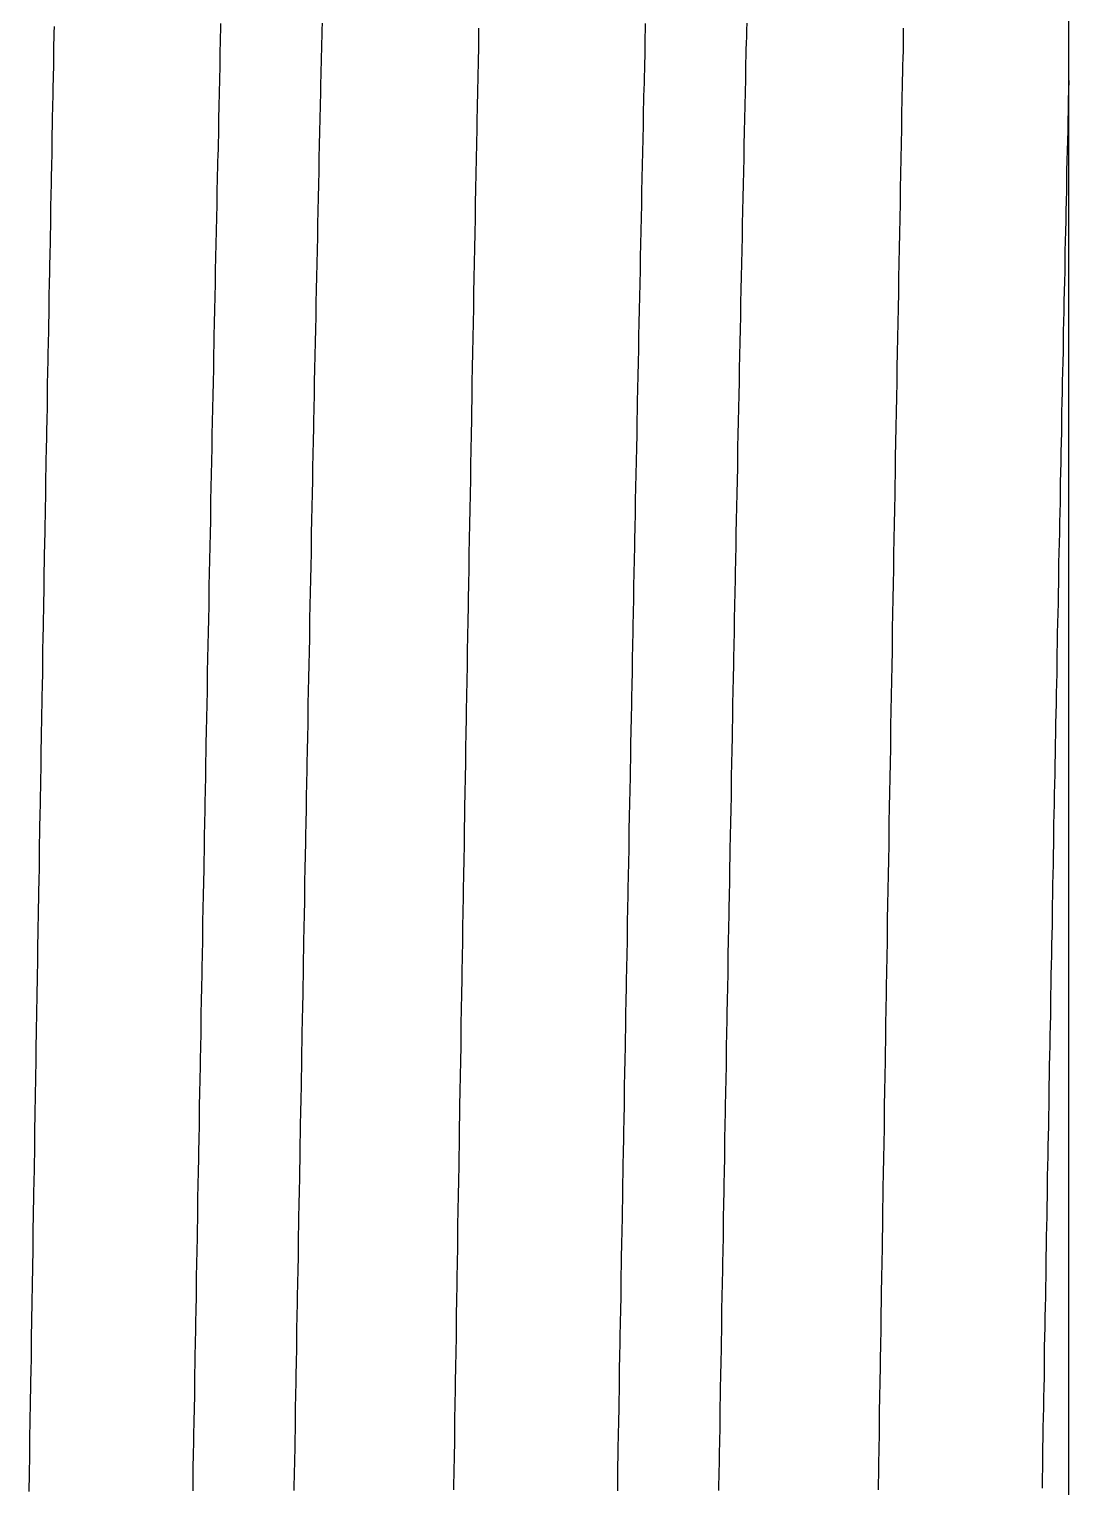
# Model space of a CAD drawing. Header units: millimetres. Extents: x 0 to 5600, y -67 to 2530.
# Drawn here: x 4106.51 to 4110.28, y 935.49 to 940.78 of the extents above; entities that cross this region are included whole.
import ezdxf

# ---------------------------------------------------------------- set-up
doc = ezdxf.new("R2010")
doc.units = ezdxf.units.MM
doc.layers.add('내부선 및 부속', color=4, linetype='Continuous')

msp = doc.modelspace()

# ---------------------------------------------------------------- linework, layer by layer
at = {"layer": '내부선 및 부속', "linetype": 'Continuous'}
msp.add_line((4110.2843, 911.856), (4110.2843, 948.5445), dxfattribs=at)
at = {"layer": '내부선 및 부속', "linetype": 'Continuous', "flags": 128}
for points in [[(4107.2088, 940.7955), (4107.2088, 940.7715), (4107.2078, 940.7475), (4107.2078, 940.7235), (4107.2068, 940.6995), (4107.2068, 940.6995), (4107.2068, 940.6765), (4107.2058, 940.6525), (4107.2058, 940.6285), (4107.2048, 940.6045), (4107.2048, 940.5805), (4107.2038, 940.5565), (4107.2038, 940.5325), (4107.2028, 940.5085), (4107.2028, 940.4855), (4107.2018, 940.4615), (4107.2018, 940.4375), (4107.2008, 940.4135), (4107.2008, 940.3895), (4107.1998, 940.3655), (4107.1998, 940.3415), (4107.1988, 940.3185), (4107.1978, 940.2945), (4107.1978, 940.2705), (4107.1968, 940.2465), (4107.1968, 940.2225), (4107.1958, 940.1985), (4107.1958, 940.1745), (4107.1948, 940.1515), (4107.1948, 940.1275), (4107.1938, 940.1035), (4107.1938, 940.0795), (4107.1928, 940.0555), (4107.1928, 940.0315), (4107.1918, 940.0075), (4107.1918, 939.9845), (4107.1908, 939.9605), (4107.1908, 939.9365), (4107.1898, 939.9125), (4107.1898, 939.8885), (4107.1888, 939.8645), (4107.1888, 939.8405), (4107.1878, 939.8165), (4107.1878, 939.7935), (4107.1868, 939.7695), (4107.1868, 939.7455), (4107.1858, 939.7215), (4107.1858, 939.6975), (4107.1848, 939.6735), (4107.1848, 939.6495), (4107.1848, 939.6265), (4107.1838, 939.6025), (4107.1838, 939.5785), (4107.1828, 939.5545), (4107.1828, 939.5305), (4107.1818, 939.5065), (4107.1818, 939.4825), (4107.1808, 939.4595), (4107.1808, 939.4355), (4107.1798, 939.4115), (4107.1798, 939.3875), (4107.1788, 939.3635), (4107.1788, 939.3395), (4107.1778, 939.3155), (4107.1778, 939.2915), (4107.1768, 939.2685), (4107.1768, 939.2445), (4107.1758, 939.2205), (4107.1758, 939.1965), (4107.1748, 939.1725), (4107.1748, 939.1485), (4107.1738, 939.1245), (4107.1738, 939.1015), (4107.1728, 939.0775), (4107.1728, 939.0535), (4107.1728, 939.0295), (4107.1718, 939.0055), (4107.1718, 938.9815), (4107.1708, 938.9575), (4107.1708, 938.9345), (4107.1698, 938.9105), (4107.1698, 938.8865), (4107.1688, 938.8625), (4107.1688, 938.8385), (4107.1678, 938.8145), (4107.1678, 938.7905), (4107.1668, 938.7665), (4107.1668, 938.7435), (4107.1658, 938.7195), (4107.1658, 938.6955), (4107.1658, 938.6715), (4107.1648, 938.6475), (4107.1648, 938.6235), (4107.1638, 938.5995), (4107.1638, 938.5765), (4107.1628, 938.5525), (4107.1628, 938.5285), (4107.1618, 938.5045), (4107.1618, 938.4805), (4107.1608, 938.4565), (4107.1608, 938.4325), (4107.1608, 938.4095), (4107.1598, 938.3855), (4107.1598, 938.3615), (4107.1588, 938.3375), (4107.1588, 938.3135), (4107.1588, 938.3135), (4107.1578, 938.2895), (4107.1578, 938.2655), (4107.1568, 938.2415), (4107.1568, 938.2185), (4107.1558, 938.1945), (4107.1558, 938.1705), (4107.1558, 938.1465), (4107.1548, 938.1225), (4107.1548, 938.0985), (4107.1538, 938.0745), (4107.1538, 938.0515), (4107.1528, 938.0275), (4107.1528, 938.0035), (4107.1518, 937.9795), (4107.1518, 937.9555), (4107.1518, 937.9315), (4107.1508, 937.9075), (4107.1508, 937.8845), (4107.1498, 937.8605), (4107.1498, 937.8365), (4107.1488, 937.8125), (4107.1488, 937.7885), (4107.1478, 937.7645), (4107.1478, 937.7405), (4107.1478, 937.7165), (4107.1468, 937.6935), (4107.1468, 937.6695), (4107.1458, 937.6455), (4107.1458, 937.6215), (4107.1448, 937.5975), (4107.1448, 937.5735), (4107.1438, 937.5495), (4107.1438, 937.5265), (4107.1438, 937.5025), (4107.1428, 937.4785), (4107.1428, 937.4545), (4107.1418, 937.4305), (4107.1418, 937.4065), (4107.1408, 937.3825), (4107.1408, 937.3595), (4107.1408, 937.3355), (4107.1398, 937.3115), (4107.1398, 937.2875), (4107.1388, 937.2635), (4107.1388, 937.2395), (4107.1378, 937.2155), (4107.1378, 937.1915), (4107.1378, 937.1685), (4107.1368, 937.1445), (4107.1368, 937.1205), (4107.1358, 937.0965), (4107.1358, 937.0725), (4107.1348, 937.0485), (4107.1348, 937.0245), (4107.1348, 937.0015), (4107.1338, 936.9775), (4107.1338, 936.9535), (4107.1328, 936.9295), (4107.1328, 936.9055), (4107.1318, 936.8815), (4107.1318, 936.8575), (4107.1318, 936.8345), (4107.1308, 936.8105), (4107.1308, 936.7865), (4107.1298, 936.7625), (4107.1298, 936.7385), (4107.1288, 936.7145), (4107.1288, 936.6905), (4107.1288, 936.6665), (4107.1278, 936.6435), (4107.1278, 936.6195), (4107.1268, 936.5955), (4107.1268, 936.5715), (4107.1258, 936.5475), (4107.1258, 936.5235), (4107.1258, 936.4995), (4107.1248, 936.4765), (4107.1248, 936.4525), (4107.1238, 936.4285), (4107.1238, 936.4045), (4107.1238, 936.3805), (4107.1228, 936.3565), (4107.1228, 936.3325), (4107.1218, 936.3085), (4107.1218, 936.2855), (4107.1208, 936.2615), (4107.1208, 936.2375), (4107.1208, 936.2135), (4107.1198, 936.1895), (4107.1198, 936.1655), (4107.1188, 936.1415), (4107.1188, 936.1185), (4107.1178, 936.0945), (4107.1178, 936.0705), (4107.1178, 936.0465), (4107.1168, 936.0225), (4107.1168, 935.9985), (4107.1158, 935.9745), (4107.1158, 935.9515), (4107.1158, 935.9275), (4107.1158, 935.9275), (4107.1148, 935.9035), (4107.1148, 935.8795), (4107.1138, 935.8555), (4107.1138, 935.8315), (4107.1138, 935.8075), (4107.1128, 935.7835), (4107.1128, 935.7605), (4107.1118, 935.7365), (4107.1118, 935.7125), (4107.1108, 935.6885), (4107.1108, 935.6645), (4107.1108, 935.6405), (4107.1098, 935.6165), (4107.1098, 935.5935), (4107.1088, 935.5695), (4107.1088, 935.5455), (4107.1088, 935.5215), (4107.1078, 935.4975), (4107.1078, 935.4735)], [(4107.5768, 940.7965), (4107.5758, 940.7725), (4107.5758, 940.7485), (4107.5748, 940.7245), (4107.5748, 940.7015), (4107.5738, 940.6775), (4107.5738, 940.6775), (4107.5738, 940.6535), (4107.5728, 940.6295), (4107.5728, 940.6055), (4107.5718, 940.5815), (4107.5708, 940.5575), (4107.5708, 940.5345), (4107.5698, 940.5105), (4107.5698, 940.4865), (4107.5688, 940.4625), (4107.5688, 940.4385), (4107.5678, 940.4145), (4107.5678, 940.3905), (4107.5668, 940.3675), (4107.5668, 940.3435), (4107.5658, 940.3195), (4107.5658, 940.2955), (4107.5648, 940.2715), (4107.5648, 940.2475), (4107.5638, 940.2235), (4107.5638, 940.1995), (4107.5628, 940.1765), (4107.5628, 940.1525), (4107.5618, 940.1285), (4107.5618, 940.1045), (4107.5608, 940.0805), (4107.5608, 940.0565), (4107.5598, 940.0325), (4107.5598, 940.0095), (4107.5588, 939.9855), (4107.5588, 939.9615), (4107.5578, 939.9375), (4107.5578, 939.9135), (4107.5568, 939.8895), (4107.5568, 939.8655), (4107.5558, 939.8425), (4107.5558, 939.8185), (4107.5548, 939.7945), (4107.5548, 939.7705), (4107.5538, 939.7465), (4107.5538, 939.7225), (4107.5528, 939.6985), (4107.5528, 939.6755), (4107.5518, 939.6515), (4107.5518, 939.6275), (4107.5508, 939.6035), (4107.5508, 939.5795), (4107.5498, 939.5555), (4107.5498, 939.5315), (4107.5488, 939.5075), (4107.5488, 939.4845), (4107.5478, 939.4605), (4107.5478, 939.4365), (4107.5468, 939.4125), (4107.5468, 939.3885), (4107.5458, 939.3645), (4107.5458, 939.3405), (4107.5458, 939.3175), (4107.5448, 939.2935), (4107.5448, 939.2695), (4107.5438, 939.2455), (4107.5438, 939.2215), (4107.5428, 939.1975), (4107.5428, 939.1735), (4107.5418, 939.1505), (4107.5418, 939.1265), (4107.5408, 939.1025), (4107.5408, 939.0785), (4107.5398, 939.0545), (4107.5398, 939.0305), (4107.5388, 939.0065), (4107.5388, 938.9825), (4107.5378, 938.9595), (4107.5378, 938.9355), (4107.5378, 938.9115), (4107.5368, 938.8875), (4107.5368, 938.8635), (4107.5358, 938.8395), (4107.5358, 938.8155), (4107.5348, 938.7925), (4107.5348, 938.7685), (4107.5338, 938.7445), (4107.5338, 938.7205), (4107.5328, 938.6965), (4107.5328, 938.6725), (4107.5318, 938.6485), (4107.5318, 938.6255), (4107.5308, 938.6015), (4107.5308, 938.5775), (4107.5308, 938.5535), (4107.5298, 938.5295), (4107.5298, 938.5055), (4107.5288, 938.4815), (4107.5288, 938.4575), (4107.5278, 938.4345), (4107.5278, 938.4105), (4107.5268, 938.3865), (4107.5268, 938.3625), (4107.5258, 938.3385), (4107.5258, 938.3145), (4107.5258, 938.2905), (4107.5258, 938.2905), (4107.5248, 938.2675), (4107.5248, 938.2435), (4107.5238, 938.2195), (4107.5238, 938.1955), (4107.5228, 938.1715), (4107.5228, 938.1475), (4107.5218, 938.1235), (4107.5218, 938.1005), (4107.5218, 938.0765), (4107.5208, 938.0525), (4107.5208, 938.0285), (4107.5198, 938.0045), (4107.5198, 937.9805), (4107.5188, 937.9565), (4107.5188, 937.9325), (4107.5178, 937.9095), (4107.5178, 937.8855), (4107.5168, 937.8615), (4107.5168, 937.8375), (4107.5168, 937.8135), (4107.5158, 937.7895), (4107.5158, 937.7655), (4107.5148, 937.7425), (4107.5148, 937.7185), (4107.5138, 937.6945), (4107.5138, 937.6705), (4107.5138, 937.6465), (4107.5128, 937.6225), (4107.5128, 937.5985), (4107.5118, 937.5755), (4107.5118, 937.5515), (4107.5108, 937.5275), (4107.5108, 937.5035), (4107.5098, 937.4795), (4107.5098, 937.4555), (4107.5098, 937.4315), (4107.5088, 937.4075), (4107.5088, 937.3845), (4107.5078, 937.3605), (4107.5078, 937.3365), (4107.5068, 937.3125), (4107.5068, 937.2885), (4107.5068, 937.2645), (4107.5058, 937.2405), (4107.5058, 937.2175), (4107.5048, 937.1935), (4107.5048, 937.1695), (4107.5038, 937.1455), (4107.5038, 937.1215), (4107.5038, 937.0975), (4107.5028, 937.0735), (4107.5028, 937.0505), (4107.5018, 937.0265), (4107.5018, 937.0025), (4107.5008, 936.9785), (4107.5008, 936.9545), (4107.5008, 936.9305), (4107.4998, 936.9065), (4107.4998, 936.8825), (4107.4988, 936.8595), (4107.4988, 936.8355), (4107.4978, 936.8115), (4107.4978, 936.7875), (4107.4978, 936.7635), (4107.4968, 936.7395), (4107.4968, 936.7155), (4107.4958, 936.6925), (4107.4958, 936.6685), (4107.4948, 936.6445), (4107.4948, 936.6205), (4107.4948, 936.5965), (4107.4938, 936.5725), (4107.4938, 936.5485), (4107.4928, 936.5255), (4107.4928, 936.5015), (4107.4918, 936.4775), (4107.4918, 936.4535), (4107.4918, 936.4295), (4107.4908, 936.4055), (4107.4908, 936.3815), (4107.4898, 936.3575), (4107.4898, 936.3345), (4107.4898, 936.3105), (4107.4888, 936.2865), (4107.4888, 936.2625), (4107.4878, 936.2385), (4107.4878, 936.2145), (4107.4868, 936.1905), (4107.4868, 936.1675), (4107.4868, 936.1435), (4107.4858, 936.1195), (4107.4858, 936.0955), (4107.4848, 936.0715), (4107.4848, 936.0475), (4107.4848, 936.0235), (4107.4838, 935.9995), (4107.4838, 935.9765), (4107.4828, 935.9525), (4107.4828, 935.9285), (4107.4818, 935.9045), (4107.4818, 935.9045), (4107.4818, 935.8805), (4107.4818, 935.8565), (4107.4808, 935.8325), (4107.4808, 935.8095), (4107.4798, 935.7855), (4107.4798, 935.7615), (4107.4798, 935.7375), (4107.4788, 935.7135), (4107.4788, 935.6895), (4107.4778, 935.6655), (4107.4778, 935.6425), (4107.4778, 935.6185), (4107.4768, 935.5945), (4107.4768, 935.5705), (4107.4758, 935.5465), (4107.4758, 935.5225), (4107.4748, 935.4985), (4107.4748, 935.4745)], [(4108.7488, 940.7955), (4108.7488, 940.7715), (4108.7478, 940.7475), (4108.7478, 940.7235), (4108.7468, 940.6995), (4108.7468, 940.6995), (4108.7468, 940.6765), (4108.7458, 940.6525), (4108.7458, 940.6285), (4108.7448, 940.6045), (4108.7448, 940.5805), (4108.7438, 940.5565), (4108.7428, 940.5325), (4108.7428, 940.5095), (4108.7418, 940.4855), (4108.7418, 940.4615), (4108.7408, 940.4375), (4108.7408, 940.4135), (4108.7398, 940.3895), (4108.7398, 940.3655), (4108.7388, 940.3415), (4108.7388, 940.3185), (4108.7378, 940.2945), (4108.7378, 940.2705), (4108.7368, 940.2465), (4108.7368, 940.2225), (4108.7358, 940.1985), (4108.7358, 940.1745), (4108.7348, 940.1515), (4108.7348, 940.1275), (4108.7338, 940.1035), (4108.7338, 940.0795), (4108.7328, 940.0555), (4108.7328, 940.0315), (4108.7318, 940.0075), (4108.7318, 939.9845), (4108.7308, 939.9605), (4108.7308, 939.9365), (4108.7298, 939.9125), (4108.7298, 939.8885), (4108.7288, 939.8645), (4108.7288, 939.8405), (4108.7278, 939.8165), (4108.7278, 939.7935), (4108.7268, 939.7695), (4108.7268, 939.7455), (4108.7258, 939.7215), (4108.7258, 939.6975), (4108.7248, 939.6735), (4108.7248, 939.6495), (4108.7238, 939.6265), (4108.7238, 939.6025), (4108.7228, 939.5785), (4108.7228, 939.5545), (4108.7218, 939.5305), (4108.7218, 939.5065), (4108.7208, 939.4825), (4108.7208, 939.4595), (4108.7198, 939.4355), (4108.7198, 939.4115), (4108.7198, 939.3875), (4108.7188, 939.3635), (4108.7188, 939.3395), (4108.7178, 939.3155), (4108.7178, 939.2915), (4108.7168, 939.2685), (4108.7168, 939.2445), (4108.7158, 939.2205), (4108.7158, 939.1965), (4108.7148, 939.1725), (4108.7148, 939.1485), (4108.7138, 939.1245), (4108.7138, 939.1015), (4108.7128, 939.0775), (4108.7128, 939.0535), (4108.7118, 939.0295), (4108.7118, 939.0055), (4108.7108, 938.9815), (4108.7108, 938.9575), (4108.7098, 938.9345), (4108.7098, 938.9105), (4108.7098, 938.8865), (4108.7088, 938.8625), (4108.7088, 938.8385), (4108.7078, 938.8145), (4108.7078, 938.7905), (4108.7068, 938.7675), (4108.7068, 938.7435), (4108.7058, 938.7195), (4108.7058, 938.6955), (4108.7048, 938.6715), (4108.7048, 938.6475), (4108.7038, 938.6235), (4108.7038, 938.5995), (4108.7038, 938.5765), (4108.7028, 938.5525), (4108.7028, 938.5285), (4108.7018, 938.5045), (4108.7018, 938.4805), (4108.7008, 938.4565), (4108.7008, 938.4325), (4108.6998, 938.4095), (4108.6998, 938.3855), (4108.6988, 938.3615), (4108.6988, 938.3375), (4108.6988, 938.3135), (4108.6988, 938.3135), (4108.6978, 938.2895), (4108.6978, 938.2655), (4108.6968, 938.2425), (4108.6968, 938.2185), (4108.6958, 938.1945), (4108.6958, 938.1705), (4108.6948, 938.1465), (4108.6948, 938.1225), (4108.6938, 938.0985), (4108.6938, 938.0745), (4108.6938, 938.0515), (4108.6928, 938.0275), (4108.6928, 938.0035), (4108.6918, 937.9795), (4108.6918, 937.9555), (4108.6908, 937.9315), (4108.6908, 937.9075), (4108.6898, 937.8845), (4108.6898, 937.8605), (4108.6898, 937.8365), (4108.6888, 937.8125), (4108.6888, 937.7885), (4108.6878, 937.7645), (4108.6878, 937.7405), (4108.6868, 937.7165), (4108.6868, 937.6935), (4108.6858, 937.6695), (4108.6858, 937.6455), (4108.6858, 937.6215), (4108.6848, 937.5975), (4108.6848, 937.5735), (4108.6838, 937.5495), (4108.6838, 937.5265), (4108.6828, 937.5025), (4108.6828, 937.4785), (4108.6828, 937.4545), (4108.6818, 937.4305), (4108.6818, 937.4065), (4108.6808, 937.3825), (4108.6808, 937.3595), (4108.6798, 937.3355), (4108.6798, 937.3115), (4108.6798, 937.2875), (4108.6788, 937.2635), (4108.6788, 937.2395), (4108.6778, 937.2155), (4108.6778, 937.1915), (4108.6768, 937.1685), (4108.6768, 937.1445), (4108.6758, 937.1205), (4108.6758, 937.0965), (4108.6758, 937.0725), (4108.6748, 937.0485), (4108.6748, 937.0245), (4108.6738, 937.0015), (4108.6738, 936.9775), (4108.6728, 936.9535), (4108.6728, 936.9295), (4108.6728, 936.9055), (4108.6718, 936.8815), (4108.6718, 936.8575), (4108.6708, 936.8345), (4108.6708, 936.8105), (4108.6698, 936.7865), (4108.6698, 936.7625), (4108.6698, 936.7385), (4108.6688, 936.7145), (4108.6688, 936.6905), (4108.6678, 936.6665), (4108.6678, 936.6435), (4108.6678, 936.6195), (4108.6668, 936.5955), (4108.6668, 936.5715), (4108.6658, 936.5475), (4108.6658, 936.5235), (4108.6648, 936.4995), (4108.6648, 936.4765), (4108.6648, 936.4525), (4108.6638, 936.4285), (4108.6638, 936.4045), (4108.6628, 936.3805), (4108.6628, 936.3565), (4108.6618, 936.3325), (4108.6618, 936.3095), (4108.6618, 936.2855), (4108.6608, 936.2615), (4108.6608, 936.2375), (4108.6598, 936.2135), (4108.6598, 936.1895), (4108.6598, 936.1655), (4108.6588, 936.1415), (4108.6588, 936.1185), (4108.6578, 936.0945), (4108.6578, 936.0705), (4108.6568, 936.0465), (4108.6568, 936.0225), (4108.6568, 935.9985), (4108.6558, 935.9745), (4108.6558, 935.9515), (4108.6548, 935.9275), (4108.6548, 935.9275), (4108.6548, 935.9035), (4108.6548, 935.8795), (4108.6538, 935.8555), (4108.6538, 935.8315), (4108.6528, 935.8075), (4108.6528, 935.7835), (4108.6528, 935.7605), (4108.6518, 935.7365), (4108.6518, 935.7125), (4108.6508, 935.6885), (4108.6508, 935.6645), (4108.6498, 935.6405), (4108.6498, 935.6165), (4108.6498, 935.5935), (4108.6488, 935.5695), (4108.6488, 935.5455), (4108.6478, 935.5215), (4108.6478, 935.4975), (4108.6478, 935.4735)], [(4109.1168, 940.7965), (4109.1158, 940.7725), (4109.1158, 940.7485), (4109.1148, 940.7245), (4109.1138, 940.7015), (4109.1138, 940.6775), (4109.1138, 940.6775), (4109.1128, 940.6535), (4109.1128, 940.6295), (4109.1118, 940.6055), (4109.1118, 940.5815), (4109.1108, 940.5575), (4109.1108, 940.5345), (4109.1098, 940.5105), (4109.1098, 940.4865), (4109.1088, 940.4625), (4109.1088, 940.4385), (4109.1078, 940.4145), (4109.1078, 940.3905), (4109.1068, 940.3675), (4109.1068, 940.3435), (4109.1058, 940.3195), (4109.1058, 940.2955), (4109.1048, 940.2715), (4109.1048, 940.2475), (4109.1038, 940.2235), (4109.1038, 940.1995), (4109.1028, 940.1765), (4109.1028, 940.1525), (4109.1018, 940.1285), (4109.1018, 940.1045), (4109.1008, 940.0805), (4109.1008, 940.0565), (4109.0998, 940.0325), (4109.0998, 940.0095), (4109.0988, 939.9855), (4109.0988, 939.9615), (4109.0978, 939.9375), (4109.0978, 939.9135), (4109.0968, 939.8895), (4109.0968, 939.8655), (4109.0958, 939.8425), (4109.0958, 939.8185), (4109.0948, 939.7945), (4109.0948, 939.7705), (4109.0938, 939.7465), (4109.0938, 939.7225), (4109.0928, 939.6985), (4109.0928, 939.6755), (4109.0918, 939.6515), (4109.0918, 939.6275), (4109.0908, 939.6035), (4109.0908, 939.5795), (4109.0898, 939.5555), (4109.0898, 939.5315), (4109.0888, 939.5075), (4109.0888, 939.4845), (4109.0878, 939.4605), (4109.0878, 939.4365), (4109.0868, 939.4125), (4109.0868, 939.3885), (4109.0858, 939.3645), (4109.0858, 939.3405), (4109.0848, 939.3175), (4109.0848, 939.2935), (4109.0838, 939.2695), (4109.0838, 939.2455), (4109.0828, 939.2215), (4109.0828, 939.1975), (4109.0828, 939.1735), (4109.0818, 939.1505), (4109.0818, 939.1265), (4109.0808, 939.1025), (4109.0808, 939.0785), (4109.0798, 939.0545), (4109.0798, 939.0305), (4109.0788, 939.0065), (4109.0788, 938.9825), (4109.0778, 938.9595), (4109.0778, 938.9355), (4109.0768, 938.9115), (4109.0768, 938.8875), (4109.0758, 938.8635), (4109.0758, 938.8395), (4109.0748, 938.8155), (4109.0748, 938.7925), (4109.0748, 938.7685), (4109.0738, 938.7445), (4109.0738, 938.7205), (4109.0728, 938.6965), (4109.0728, 938.6725), (4109.0718, 938.6485), (4109.0718, 938.6255), (4109.0708, 938.6015), (4109.0708, 938.5775), (4109.0698, 938.5535), (4109.0698, 938.5295), (4109.0688, 938.5055), (4109.0688, 938.4815), (4109.0688, 938.4575), (4109.0678, 938.4345), (4109.0678, 938.4105), (4109.0668, 938.3865), (4109.0668, 938.3625), (4109.0658, 938.3385), (4109.0658, 938.3145), (4109.0648, 938.2905), (4109.0648, 938.2905), (4109.0648, 938.2675), (4109.0638, 938.2435), (4109.0638, 938.2195), (4109.0638, 938.1955), (4109.0628, 938.1715), (4109.0628, 938.1475), (4109.0618, 938.1235), (4109.0618, 938.1005), (4109.0608, 938.0765), (4109.0608, 938.0525), (4109.0598, 938.0285), (4109.0598, 938.0045), (4109.0598, 937.9805), (4109.0588, 937.9565), (4109.0588, 937.9325), (4109.0578, 937.9095), (4109.0578, 937.8855), (4109.0568, 937.8615), (4109.0568, 937.8375), (4109.0558, 937.8135), (4109.0558, 937.7895), (4109.0558, 937.7655), (4109.0548, 937.7425), (4109.0548, 937.7185), (4109.0538, 937.6945), (4109.0538, 937.6705), (4109.0528, 937.6465), (4109.0528, 937.6225), (4109.0518, 937.5985), (4109.0518, 937.5755), (4109.0518, 937.5515), (4109.0508, 937.5275), (4109.0508, 937.5035), (4109.0498, 937.4795), (4109.0498, 937.4555), (4109.0488, 937.4315), (4109.0488, 937.4075), (4109.0488, 937.3845), (4109.0478, 937.3605), (4109.0478, 937.3365), (4109.0468, 937.3125), (4109.0468, 937.2885), (4109.0458, 937.2645), (4109.0458, 937.2405), (4109.0448, 937.2175), (4109.0448, 937.1935), (4109.0448, 937.1695), (4109.0438, 937.1455), (4109.0438, 937.1215), (4109.0428, 937.0975), (4109.0428, 937.0735), (4109.0418, 937.0505), (4109.0418, 937.0265), (4109.0418, 937.0025), (4109.0408, 936.9785), (4109.0408, 936.9545), (4109.0398, 936.9305), (4109.0398, 936.9065), (4109.0388, 936.8825), (4109.0388, 936.8595), (4109.0388, 936.8355), (4109.0378, 936.8115), (4109.0378, 936.7875), (4109.0368, 936.7635), (4109.0368, 936.7395), (4109.0368, 936.7155), (4109.0358, 936.6925), (4109.0358, 936.6685), (4109.0348, 936.6445), (4109.0348, 936.6205), (4109.0338, 936.5965), (4109.0338, 936.5725), (4109.0338, 936.5485), (4109.0328, 936.5255), (4109.0328, 936.5015), (4109.0318, 936.4775), (4109.0318, 936.4535), (4109.0308, 936.4295), (4109.0308, 936.4055), (4109.0308, 936.3815), (4109.0298, 936.3575), (4109.0298, 936.3345), (4109.0288, 936.3105), (4109.0288, 936.2865), (4109.0288, 936.2625), (4109.0278, 936.2385), (4109.0278, 936.2145), (4109.0268, 936.1905), (4109.0268, 936.1675), (4109.0258, 936.1435), (4109.0258, 936.1195), (4109.0258, 936.0955), (4109.0248, 936.0715), (4109.0248, 936.0475), (4109.0238, 936.0235), (4109.0238, 935.9995), (4109.0238, 935.9765), (4109.0228, 935.9525), (4109.0228, 935.9285), (4109.0218, 935.9045), (4109.0218, 935.9045), (4109.0218, 935.8805), (4109.0208, 935.8565), (4109.0208, 935.8325), (4109.0208, 935.8095), (4109.0198, 935.7855), (4109.0198, 935.7615), (4109.0188, 935.7375), (4109.0188, 935.7135), (4109.0188, 935.6895), (4109.0178, 935.6655), (4109.0178, 935.6425), (4109.0168, 935.6185), (4109.0168, 935.5945), (4109.0168, 935.5705), (4109.0158, 935.5465), (4109.0158, 935.5225), (4109.0148, 935.4985), (4109.0148, 935.4745)], [(4106.5148, 935.4705), (4106.5148, 935.4925), (4106.5158, 935.5135), (4106.5158, 935.5355), (4106.5158, 935.5565), (4106.5168, 935.5785), (4106.5168, 935.5995), (4106.5168, 935.6205), (4106.5178, 935.6425), (4106.5178, 935.6635), (4106.5178, 935.6855), (4106.5188, 935.7065), (4106.5188, 935.7285), (4106.5188, 935.7495), (4106.5198, 935.7705), (4106.5198, 935.7925), (4106.5198, 935.8135), (4106.5208, 935.8355), (4106.5208, 935.8565), (4106.5208, 935.8785), (4106.5218, 935.8995), (4106.5218, 935.9205), (4106.5228, 935.9425), (4106.5228, 935.9635), (4106.5228, 935.9855), (4106.5238, 936.0065), (4106.5238, 936.0285), (4106.5238, 936.0495), (4106.5248, 936.0705), (4106.5248, 936.0925), (4106.5248, 936.1135), (4106.5258, 936.1355), (4106.5258, 936.1565), (4106.5258, 936.1785), (4106.5268, 936.1995), (4106.5268, 936.2205), (4106.5268, 936.2425), (4106.5278, 936.2635), (4106.5278, 936.2855), (4106.5278, 936.3065), (4106.5288, 936.3275), (4106.5288, 936.3495), (4106.5288, 936.3705), (4106.5298, 936.3925), (4106.5298, 936.4135), (4106.5298, 936.4355), (4106.5308, 936.4565), (4106.5308, 936.4775), (4106.5308, 936.4995), (4106.5318, 936.5205), (4106.5318, 936.5425), (4106.5318, 936.5635), (4106.5328, 936.5855), (4106.5328, 936.6065), (4106.5338, 936.6275), (4106.5338, 936.6275), (4106.5338, 936.6495), (4106.5338, 936.6705), (4106.5348, 936.6925), (4106.5348, 936.7135), (4106.5348, 936.7355), (4106.5358, 936.7565), (4106.5358, 936.7775), (4106.5358, 936.7995), (4106.5368, 936.8205), (4106.5368, 936.8425), (4106.5368, 936.8635), (4106.5378, 936.8855), (4106.5378, 936.9065), (4106.5378, 936.9275), (4106.5388, 936.9495), (4106.5388, 936.9705), (4106.5388, 936.9925), (4106.5398, 937.0135), (4106.5398, 937.0355), (4106.5408, 937.0565), (4106.5408, 937.0775), (4106.5408, 937.0995), (4106.5418, 937.1205), (4106.5418, 937.1425), (4106.5418, 937.1635), (4106.5428, 937.1855), (4106.5428, 937.2065), (4106.5428, 937.2275), (4106.5438, 937.2495), (4106.5438, 937.2705), (4106.5438, 937.2925), (4106.5448, 937.3135), (4106.5448, 937.3345), (4106.5448, 937.3565), (4106.5458, 937.3775), (4106.5458, 937.3995), (4106.5468, 937.4205), (4106.5468, 937.4425), (4106.5468, 937.4635), (4106.5478, 937.4845), (4106.5478, 937.5065), (4106.5478, 937.5275), (4106.5488, 937.5495), (4106.5488, 937.5705), (4106.5488, 937.5925), (4106.5498, 937.6135), (4106.5498, 937.6345), (4106.5498, 937.6565), (4106.5508, 937.6775), (4106.5508, 937.6995), (4106.5518, 937.7205), (4106.5518, 937.7425), (4106.5518, 937.7635), (4106.5528, 937.7845), (4106.5528, 937.8065), (4106.5528, 937.8275), (4106.5538, 937.8495), (4106.5538, 937.8705), (4106.5538, 937.8925), (4106.5548, 937.9135), (4106.5548, 937.9345), (4106.5558, 937.9565), (4106.5558, 937.9775), (4106.5558, 937.9995), (4106.5568, 938.0205), (4106.5568, 938.0425), (4106.5568, 938.0635), (4106.5578, 938.0845), (4106.5578, 938.1065), (4106.5578, 938.1275), (4106.5588, 938.1495), (4106.5588, 938.1705), (4106.5598, 938.1915), (4106.5598, 938.2135), (4106.5598, 938.2345), (4106.5608, 938.2565), (4106.5608, 938.2775), (4106.5608, 938.2995), (4106.5618, 938.3205), (4106.5618, 938.3415), (4106.5618, 938.3635), (4106.5628, 938.3845), (4106.5628, 938.4065), (4106.5638, 938.4275), (4106.5638, 938.4495), (4106.5638, 938.4705), (4106.5648, 938.4915), (4106.5648, 938.5135), (4106.5648, 938.5345), (4106.5658, 938.5565), (4106.5658, 938.5775), (4106.5668, 938.5995), (4106.5668, 938.6205), (4106.5668, 938.6415), (4106.5678, 938.6635), (4106.5678, 938.6845), (4106.5678, 938.7065), (4106.5688, 938.7275), (4106.5688, 938.7495), (4106.5698, 938.7705), (4106.5698, 938.7705), (4106.5698, 938.7915), (4106.5698, 938.8135), (4106.5708, 938.8345), (4106.5708, 938.8565), (4106.5708, 938.8775), (4106.5718, 938.8995), (4106.5718, 938.9205), (4106.5728, 938.9415), (4106.5728, 938.9635), (4106.5728, 938.9845), (4106.5738, 939.0065), (4106.5738, 939.0275), (4106.5738, 939.0485), (4106.5748, 939.0705), (4106.5748, 939.0915), (4106.5758, 939.1135), (4106.5758, 939.1345), (4106.5758, 939.1565), (4106.5768, 939.1775), (4106.5768, 939.1985), (4106.5768, 939.2205), (4106.5778, 939.2415), (4106.5778, 939.2635), (4106.5788, 939.2845), (4106.5788, 939.3065), (4106.5788, 939.3275), (4106.5798, 939.3485), (4106.5798, 939.3705), (4106.5808, 939.3915), (4106.5808, 939.4135), (4106.5808, 939.4345), (4106.5818, 939.4565), (4106.5818, 939.4775), (4106.5818, 939.4985), (4106.5828, 939.5205), (4106.5828, 939.5415), (4106.5838, 939.5635), (4106.5838, 939.5845), (4106.5838, 939.6065), (4106.5848, 939.6275), (4106.5848, 939.6485), (4106.5858, 939.6705), (4106.5858, 939.6915), (4106.5858, 939.7135), (4106.5868, 939.7345), (4106.5868, 939.7565), (4106.5878, 939.7775), (4106.5878, 939.7985), (4106.5878, 939.8205), (4106.5888, 939.8415), (4106.5888, 939.8635), (4106.5898, 939.8845), (4106.5898, 939.9055), (4106.5898, 939.9275), (4106.5908, 939.9485), (4106.5908, 939.9705), (4106.5918, 939.9915), (4106.5918, 940.0135), (4106.5918, 940.0345), (4106.5928, 940.0555), (4106.5928, 940.0775), (4106.5928, 940.0985), (4106.5938, 940.1205), (4106.5938, 940.1415), (4106.5948, 940.1635), (4106.5948, 940.1845), (4106.5958, 940.2055), (4106.5958, 940.2275), (4106.5958, 940.2485), (4106.5968, 940.2705), (4106.5968, 940.2915), (4106.5978, 940.3135), (4106.5978, 940.3345), (4106.5978, 940.3555), (4106.5988, 940.3775), (4106.5988, 940.3985), (4106.5998, 940.4205), (4106.5998, 940.4415), (4106.5998, 940.4635), (4106.6008, 940.4845), (4106.6008, 940.5055), (4106.6018, 940.5275), (4106.6018, 940.5485), (4106.6018, 940.5705), (4106.6028, 940.5915), (4106.6028, 940.6125), (4106.6038, 940.6345), (4106.6038, 940.6555), (4106.6048, 940.6775), (4106.6048, 940.6985), (4106.6048, 940.7205), (4106.6058, 940.7415), (4106.6058, 940.7625), (4106.6068, 940.7845)], [(4108.0548, 935.4765), (4108.0548, 935.5035), (4108.0558, 935.5305), (4108.0558, 935.5575), (4108.0568, 935.5845), (4108.0568, 935.6115), (4108.0568, 935.6115), (4108.0578, 935.6385), (4108.0578, 935.6655), (4108.0578, 935.6925), (4108.0588, 935.7195), (4108.0588, 935.7465), (4108.0598, 935.7735), (4108.0598, 935.8005), (4108.0608, 935.8275), (4108.0608, 935.8545), (4108.0608, 935.8815), (4108.0618, 935.9095), (4108.0618, 935.9365), (4108.0628, 935.9635), (4108.0628, 935.9905), (4108.0638, 936.0175), (4108.0638, 936.0445), (4108.0638, 936.0715), (4108.0648, 936.0985), (4108.0648, 936.1255), (4108.0658, 936.1525), (4108.0658, 936.1795), (4108.0668, 936.2065), (4108.0668, 936.2335), (4108.0668, 936.2605), (4108.0678, 936.2875), (4108.0678, 936.3145), (4108.0688, 936.3415), (4108.0688, 936.3685), (4108.0698, 936.3965), (4108.0698, 936.4235), (4108.0698, 936.4505), (4108.0708, 936.4775), (4108.0708, 936.5045), (4108.0718, 936.5315), (4108.0718, 936.5585), (4108.0728, 936.5855), (4108.0728, 936.6125), (4108.0738, 936.6395), (4108.0738, 936.6665), (4108.0738, 936.6935), (4108.0748, 936.7205), (4108.0748, 936.7475), (4108.0758, 936.7745), (4108.0758, 936.8015), (4108.0768, 936.8285), (4108.0768, 936.8555), (4108.0768, 936.8835), (4108.0778, 936.9105), (4108.0778, 936.9375), (4108.0788, 936.9645), (4108.0788, 936.9915), (4108.0798, 937.0185), (4108.0798, 937.0455), (4108.0808, 937.0725), (4108.0808, 937.0995), (4108.0808, 937.1265), (4108.0818, 937.1535), (4108.0818, 937.1805), (4108.0828, 937.2075), (4108.0828, 937.2345), (4108.0838, 937.2615), (4108.0838, 937.2885), (4108.0848, 937.3155), (4108.0848, 937.3425), (4108.0848, 937.3705), (4108.0858, 937.3975), (4108.0858, 937.4245), (4108.0868, 937.4515), (4108.0868, 937.4785), (4108.0878, 937.5055), (4108.0878, 937.5325), (4108.0888, 937.5595), (4108.0888, 937.5865), (4108.0898, 937.6135), (4108.0898, 937.6405), (4108.0898, 937.6675), (4108.0908, 937.6945), (4108.0908, 937.7215), (4108.0918, 937.7485), (4108.0918, 937.7755), (4108.0928, 937.8025), (4108.0928, 937.8295), (4108.0938, 937.8575), (4108.0938, 937.8845), (4108.0948, 937.9115), (4108.0948, 937.9385), (4108.0948, 937.9655), (4108.0958, 937.9925), (4108.0958, 938.0195), (4108.0968, 938.0465), (4108.0968, 938.0735), (4108.0978, 938.1005), (4108.0978, 938.1275), (4108.0988, 938.1545), (4108.0988, 938.1815), (4108.0998, 938.2085), (4108.0998, 938.2355), (4108.1008, 938.2625), (4108.1008, 938.2895), (4108.1008, 938.3165), (4108.1008, 938.3165), (4108.1018, 938.3445), (4108.1018, 938.3715), (4108.1028, 938.3985), (4108.1028, 938.4255), (4108.1038, 938.4525), (4108.1038, 938.4795), (4108.1048, 938.5065), (4108.1048, 938.5335), (4108.1058, 938.5605), (4108.1058, 938.5875), (4108.1068, 938.6145), (4108.1068, 938.6415), (4108.1078, 938.6685), (4108.1078, 938.6955), (4108.1078, 938.7225), (4108.1088, 938.7495), (4108.1088, 938.7765), (4108.1098, 938.8035), (4108.1098, 938.8315), (4108.1108, 938.8585), (4108.1108, 938.8855), (4108.1118, 938.9125), (4108.1118, 938.9395), (4108.1128, 938.9665), (4108.1128, 938.9935), (4108.1138, 939.0205), (4108.1138, 939.0475), (4108.1148, 939.0745), (4108.1148, 939.1015), (4108.1158, 939.1285), (4108.1158, 939.1555), (4108.1168, 939.1825), (4108.1168, 939.2095), (4108.1178, 939.2365), (4108.1178, 939.2635), (4108.1188, 939.2905), (4108.1188, 939.3185), (4108.1198, 939.3455), (4108.1198, 939.3725), (4108.1198, 939.3995), (4108.1208, 939.4265), (4108.1208, 939.4535), (4108.1218, 939.4805), (4108.1218, 939.5075), (4108.1228, 939.5345), (4108.1228, 939.5615), (4108.1238, 939.5885), (4108.1238, 939.6155), (4108.1248, 939.6425), (4108.1248, 939.6695), (4108.1258, 939.6965), (4108.1258, 939.7235), (4108.1268, 939.7505), (4108.1268, 939.7775), (4108.1278, 939.8055), (4108.1278, 939.8325), (4108.1288, 939.8595), (4108.1288, 939.8865), (4108.1298, 939.9135), (4108.1298, 939.9405), (4108.1308, 939.9675), (4108.1308, 939.9945), (4108.1318, 940.0215), (4108.1318, 940.0485), (4108.1328, 940.0755), (4108.1328, 940.1025), (4108.1338, 940.1295), (4108.1338, 940.1565), (4108.1348, 940.1835), (4108.1348, 940.2105), (4108.1358, 940.2375), (4108.1358, 940.2645), (4108.1368, 940.2915), (4108.1368, 940.3195), (4108.1378, 940.3465), (4108.1378, 940.3735), (4108.1388, 940.4005), (4108.1398, 940.4275), (4108.1398, 940.4545), (4108.1408, 940.4815), (4108.1408, 940.5085), (4108.1418, 940.5355), (4108.1418, 940.5625), (4108.1428, 940.5895), (4108.1428, 940.6165), (4108.1438, 940.6435), (4108.1438, 940.6705), (4108.1448, 940.6975), (4108.1448, 940.7245), (4108.1458, 940.7515), (4108.1458, 940.7785)], [(4109.5948, 935.4765), (4109.5948, 935.5035), (4109.5958, 935.5305), (4109.5958, 935.5575), (4109.5958, 935.5845), (4109.5968, 935.6115), (4109.5968, 935.6115), (4109.5968, 935.6385), (4109.5978, 935.6655), (4109.5978, 935.6925), (4109.5988, 935.7195), (4109.5988, 935.7465), (4109.5988, 935.7735), (4109.5998, 935.8005), (4109.5998, 935.8275), (4109.6008, 935.8545), (4109.6008, 935.8815), (4109.6018, 935.9095), (4109.6018, 935.9365), (4109.6018, 935.9635), (4109.6028, 935.9905), (4109.6028, 936.0175), (4109.6038, 936.0445), (4109.6038, 936.0715), (4109.6048, 936.0985), (4109.6048, 936.1255), (4109.6058, 936.1525), (4109.6058, 936.1795), (4109.6058, 936.2065), (4109.6068, 936.2335), (4109.6068, 936.2605), (4109.6078, 936.2875), (4109.6078, 936.3145), (4109.6088, 936.3415), (4109.6088, 936.3685), (4109.6088, 936.3965), (4109.6098, 936.4235), (4109.6098, 936.4505), (4109.6108, 936.4775), (4109.6108, 936.5045), (4109.6118, 936.5315), (4109.6118, 936.5585), (4109.6118, 936.5855), (4109.6128, 936.6125), (4109.6128, 936.6395), (4109.6138, 936.6665), (4109.6138, 936.6935), (4109.6148, 936.7205), (4109.6148, 936.7475), (4109.6158, 936.7745), (4109.6158, 936.8015), (4109.6158, 936.8285), (4109.6168, 936.8555), (4109.6168, 936.8835), (4109.6178, 936.9105), (4109.6178, 936.9375), (4109.6188, 936.9645), (4109.6188, 936.9915), (4109.6198, 937.0185), (4109.6198, 937.0455), (4109.6198, 937.0725), (4109.6208, 937.0995), (4109.6208, 937.1265), (4109.6218, 937.1535), (4109.6218, 937.1805), (4109.6228, 937.2075), (4109.6228, 937.2345), (4109.6238, 937.2615), (4109.6238, 937.2885), (4109.6238, 937.3155), (4109.6248, 937.3425), (4109.6248, 937.3705), (4109.6258, 937.3975), (4109.6258, 937.4245), (4109.6268, 937.4515), (4109.6268, 937.4785), (4109.6278, 937.5055), (4109.6278, 937.5325), (4109.6278, 937.5595), (4109.6288, 937.5865), (4109.6288, 937.6135), (4109.6298, 937.6405), (4109.6298, 937.6675), (4109.6308, 937.6945), (4109.6308, 937.7215), (4109.6318, 937.7485), (4109.6318, 937.7755), (4109.6328, 937.8025), (4109.6328, 937.8295), (4109.6328, 937.8575), (4109.6338, 937.8845), (4109.6338, 937.9115), (4109.6348, 937.9385), (4109.6348, 937.9655), (4109.6358, 937.9925), (4109.6358, 938.0195), (4109.6368, 938.0465), (4109.6368, 938.0735), (4109.6378, 938.1005), (4109.6378, 938.1275), (4109.6388, 938.1545), (4109.6388, 938.1815), (4109.6388, 938.2085), (4109.6398, 938.2355), (4109.6398, 938.2625), (4109.6408, 938.2895), (4109.6408, 938.3165), (4109.6408, 938.3165), (4109.6418, 938.3445), (4109.6418, 938.3715), (4109.6428, 938.3985), (4109.6428, 938.4255), (4109.6438, 938.4525), (4109.6438, 938.4795), (4109.6448, 938.5065), (4109.6448, 938.5335), (4109.6448, 938.5605), (4109.6458, 938.5875), (4109.6458, 938.6145), (4109.6468, 938.6415), (4109.6468, 938.6685), (4109.6478, 938.6955), (4109.6478, 938.7225), (4109.6488, 938.7495), (4109.6488, 938.7765), (4109.6498, 938.8035), (4109.6498, 938.8315), (4109.6508, 938.8585), (4109.6508, 938.8855), (4109.6518, 938.9125), (4109.6518, 938.9395), (4109.6528, 938.9665), (4109.6528, 938.9935), (4109.6538, 939.0205), (4109.6538, 939.0475), (4109.6548, 939.0745), (4109.6548, 939.1015), (4109.6548, 939.1285), (4109.6558, 939.1555), (4109.6558, 939.1825), (4109.6568, 939.2095), (4109.6568, 939.2365), (4109.6578, 939.2635), (4109.6578, 939.2905), (4109.6588, 939.3185), (4109.6588, 939.3455), (4109.6598, 939.3725), (4109.6598, 939.3995), (4109.6608, 939.4265), (4109.6608, 939.4535), (4109.6618, 939.4805), (4109.6618, 939.5075), (4109.6628, 939.5345), (4109.6628, 939.5615), (4109.6638, 939.5885), (4109.6638, 939.6155), (4109.6648, 939.6425), (4109.6648, 939.6695), (4109.6658, 939.6965), (4109.6658, 939.7235), (4109.6668, 939.7505), (4109.6668, 939.7775), (4109.6678, 939.8055), (4109.6678, 939.8325), (4109.6688, 939.8595), (4109.6688, 939.8865), (4109.6698, 939.9135), (4109.6698, 939.9405), (4109.6708, 939.9675), (4109.6708, 939.9945), (4109.6718, 940.0215), (4109.6718, 940.0485), (4109.6728, 940.0755), (4109.6728, 940.1025), (4109.6738, 940.1295), (4109.6738, 940.1565), (4109.6748, 940.1835), (4109.6748, 940.2105), (4109.6758, 940.2375), (4109.6758, 940.2645), (4109.6768, 940.2915), (4109.6768, 940.3195), (4109.6778, 940.3465), (4109.6778, 940.3735), (4109.6788, 940.4005), (4109.6788, 940.4275), (4109.6798, 940.4545), (4109.6798, 940.4815), (4109.6808, 940.5085), (4109.6808, 940.5355), (4109.6818, 940.5625), (4109.6818, 940.5895), (4109.6828, 940.6165), (4109.6828, 940.6435), (4109.6838, 940.6705), (4109.6848, 940.6975), (4109.6848, 940.7245), (4109.6858, 940.7515), (4109.6858, 940.7785)], [(4110.2848, 940.5895), (4110.2838, 940.5535), (4110.2828, 940.5165), (4110.2818, 940.4805), (4110.2808, 940.4435), (4110.2808, 940.4075), (4110.2798, 940.3715), (4110.2788, 940.3345), (4110.2778, 940.2985), (4110.2768, 940.2615), (4110.2768, 940.2255), (4110.2758, 940.1885), (4110.2748, 940.1525), (4110.2738, 940.1155), (4110.2738, 940.0795), (4110.2728, 940.0425), (4110.2718, 940.0065), (4110.2708, 939.9695), (4110.2698, 939.9335), (4110.2698, 939.8965), (4110.2688, 939.8605), (4110.2678, 939.8245), (4110.2668, 939.7875), (4110.2668, 939.7515), (4110.2658, 939.7145), (4110.2648, 939.6785), (4110.2638, 939.6415), (4110.2638, 939.6055), (4110.2628, 939.5685), (4110.2618, 939.5325), (4110.2608, 939.4955), (4110.2608, 939.4595), (4110.2598, 939.4225), (4110.2588, 939.3865), (4110.2588, 939.3495), (4110.2578, 939.3135), (4110.2568, 939.2765), (4110.2558, 939.2405), (4110.2558, 939.2045), (4110.2548, 939.1675), (4110.2538, 939.1315), (4110.2528, 939.0945), (4110.2528, 939.0585), (4110.2518, 939.0215), (4110.2508, 938.9855), (4110.2508, 938.9485), (4110.2498, 938.9125), (4110.2488, 938.8755), (4110.2478, 938.8395), (4110.2478, 938.8025), (4110.2468, 938.7665), (4110.2458, 938.7295), (4110.2458, 938.6935), (4110.2448, 938.6565), (4110.2438, 938.6205), (4110.2428, 938.5845), (4110.2428, 938.5475), (4110.2418, 938.5115), (4110.2408, 938.4745), (4110.2408, 938.4385), (4110.2398, 938.4015), (4110.2388, 938.3655), (4110.2388, 938.3285), (4110.2378, 938.2925), (4110.2368, 938.2555), (4110.2368, 938.2195), (4110.2358, 938.1825), (4110.2348, 938.1465), (4110.2338, 938.1095), (4110.2338, 938.0735), (4110.2328, 938.0365), (4110.2318, 938.0005), (4110.2318, 937.9645), (4110.2308, 937.9275), (4110.2298, 937.8915), (4110.2298, 937.8545), (4110.2288, 937.8185), (4110.2278, 937.7815), (4110.2278, 937.7455), (4110.2268, 937.7085), (4110.2258, 937.6725), (4110.2258, 937.6355), (4110.2248, 937.5995), (4110.2238, 937.5625), (4110.2238, 937.5265), (4110.2228, 937.4895), (4110.2218, 937.4535), (4110.2218, 937.4165), (4110.2208, 937.3805), (4110.2198, 937.3445), (4110.2198, 937.3075), (4110.2188, 937.2715), (4110.2178, 937.2345), (4110.2178, 937.1985), (4110.2168, 937.1615), (4110.2158, 937.1255), (4110.2158, 937.0885), (4110.2148, 937.0525), (4110.2138, 937.0155), (4110.2138, 936.9795), (4110.2128, 936.9425), (4110.2128, 936.9425), (4110.2118, 936.9065), (4110.2118, 936.8695), (4110.2108, 936.8335), (4110.2108, 936.7965), (4110.2098, 936.7605), (4110.2088, 936.7235), (4110.2088, 936.6875), (4110.2078, 936.6515), (4110.2068, 936.6145), (4110.2068, 936.5785), (4110.2058, 936.5415), (4110.2048, 936.5055), (4110.2048, 936.4685), (4110.2038, 936.4325), (4110.2028, 936.3955), (4110.2028, 936.3595), (4110.2018, 936.3225), (4110.2018, 936.2865), (4110.2008, 936.2495), (4110.1998, 936.2135), (4110.1998, 936.1765), (4110.1988, 936.1405), (4110.1978, 936.1035), (4110.1978, 936.0675), (4110.1968, 936.0315), (4110.1958, 935.9945), (4110.1958, 935.9585), (4110.1948, 935.9215), (4110.1948, 935.8855), (4110.1938, 935.8485), (4110.1928, 935.8125), (4110.1928, 935.7755), (4110.1918, 935.7395), (4110.1908, 935.7025), (4110.1908, 935.6665), (4110.1898, 935.6295), (4110.1888, 935.5935), (4110.1888, 935.5565), (4110.1878, 935.5205), (4110.1878, 935.4835)]]:
    msp.add_lwpolyline(points, dxfattribs=at)

doc.saveas('drawing.dxf')
